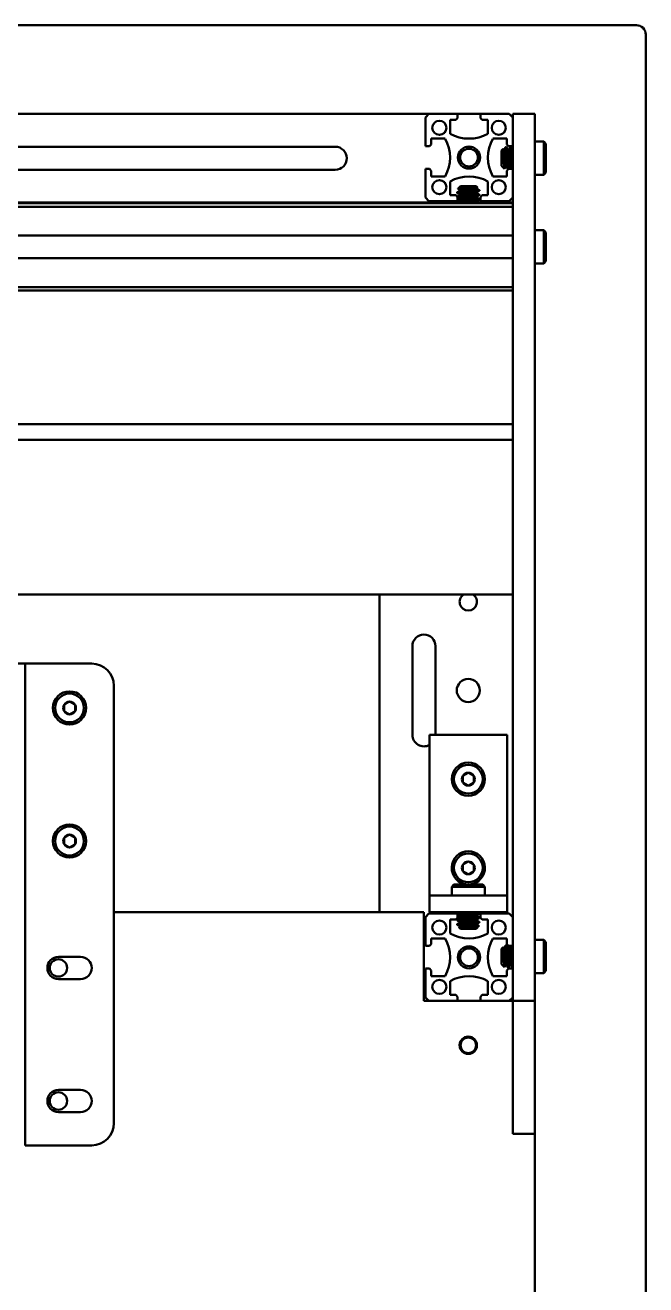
# Model space of a CAD drawing. Header units: inches. Extents: x 66 to 271, y 23 to 80.
# Drawn here: x 77.19 to 84.18, y 63.69 to 77.89 of the extents above; entities that cross this region are included whole.
import ezdxf

# ---------------------------------------------------------------- set-up
doc = ezdxf.new("R2010")
doc.units = ezdxf.units.IN
doc.header["$LTSCALE"] = 4
doc.header["$MEASUREMENT"] = 0
doc.layers.add('Visible (ANSI)', color=7, linetype='Continuous', lineweight=50)

msp = doc.modelspace()

# ---------------------------------------------------------------- linework, layer by layer
at = {"layer": 'Visible (ANSI)'}
for p, q in [((66.314, 77.891), (84.078, 77.891)), ((84.184, 77.785), (84.184, 48.021)), ((81.74, 76.891), (68.628, 76.891)), ((81.7, 76.851), (81.74, 76.891)), ((81.7, 76.527), (81.7, 76.851)), ((81.74, 76.891), (82.064, 76.891)), ((81.979, 76.824), (81.979, 76.668)), ((82.044, 76.824), (81.979, 76.824)), ((82.064, 76.844), (82.044, 76.824)), ((82.064, 76.891), (82.064, 76.844)), ((82.32, 76.891), (82.064, 76.891)), ((82.32, 76.891), (82.644, 76.891)), ((82.32, 76.844), (82.32, 76.891)), ((82.34, 76.824), (82.32, 76.844)), ((82.405, 76.824), (82.34, 76.824)), ((82.405, 76.668), (82.405, 76.824)), ((82.644, 76.891), (82.684, 76.851)), ((82.934, 76.891), (82.684, 76.891)), ((82.684, 66.891), (82.684, 76.891)), ((82.684, 76.851), (82.684, 76.527)), ((82.934, 76.891), (82.934, 66.891)), ((81.767, 76.547), (81.747, 76.527)), ((81.767, 76.612), (81.767, 76.547)), ((81.923, 76.612), (81.767, 76.612)), ((82.617, 76.612), (82.461, 76.612)), ((82.617, 76.547), (82.617, 76.612)), ((82.637, 76.527), (82.617, 76.547)), ((83.034, 76.579), (82.934, 76.579)), ((83.034, 76.579), (83.034, 76.204)), ((83.059, 76.554), (83.034, 76.579)), ((83.059, 76.554), (83.059, 76.229)), ((69.684, 76.521), (80.684, 76.521)), ((81.747, 76.527), (81.7, 76.527)), ((82.559, 76.479), (82.575, 76.494)), ((82.559, 76.479), (82.559, 76.304)), ((82.587, 76.484), (82.581, 76.484)), ((82.612, 76.516), (82.606, 76.516)), ((82.637, 76.484), (82.631, 76.484)), ((82.684, 76.527), (82.637, 76.527)), ((82.662, 76.516), (82.656, 76.516)), ((82.684, 76.484), (82.681, 76.484)), ((80.684, 76.261), (69.684, 76.261)), ((81.7, 76.271), (81.747, 76.271)), ((81.7, 75.947), (81.7, 76.271)), ((81.747, 76.271), (81.767, 76.251)), ((82.559, 76.304), (82.591, 76.272)), ((82.612, 76.298), (82.606, 76.298)), ((82.617, 76.251), (82.637, 76.271)), ((82.632, 76.266), (82.631, 76.266)), ((82.637, 76.271), (82.684, 76.271)), ((82.662, 76.298), (82.656, 76.298)), ((82.684, 76.271), (82.684, 75.947)), ((81.767, 76.251), (81.767, 76.187)), ((81.767, 76.187), (81.923, 76.187)), ((81.979, 76.13), (81.979, 75.974)), ((82.405, 75.974), (82.405, 76.13)), ((82.461, 76.187), (82.617, 76.187)), ((82.617, 76.187), (82.617, 76.251)), ((83.034, 76.204), (82.934, 76.204)), ((83.059, 76.229), (83.034, 76.204)), ((81.979, 75.974), (82.044, 75.974)), ((82.044, 75.974), (82.064, 75.954)), ((82.059, 76), (82.059, 76.006)), ((82.097, 76.078), (82.065, 76.046)), ((82.092, 76.025), (82.092, 76.031)), ((82.092, 75.975), (82.092, 75.981)), ((82.272, 76.078), (82.097, 76.078)), ((82.272, 76.078), (82.287, 76.062)), ((82.277, 76.05), (82.277, 76.056)), ((82.277, 76), (82.277, 76.006)), ((82.309, 76.025), (82.309, 76.031)), ((82.309, 75.975), (82.309, 75.981)), ((82.32, 75.954), (82.34, 75.974)), ((82.34, 75.974), (82.405, 75.974)), ((67.684, 75.892), (82.684, 75.892)), ((82.684, 75.883), (67.684, 75.883)), ((82.684, 75.843), (67.684, 75.843)), ((81.74, 75.907), (81.7, 75.947)), ((82.064, 75.907), (81.74, 75.907)), ((82.059, 75.9), (82.059, 75.906)), ((82.064, 75.954), (82.064, 75.907)), ((82.092, 75.925), (82.092, 75.931)), ((82.277, 75.95), (82.277, 75.956)), ((82.277, 75.9), (82.277, 75.906)), ((82.309, 75.925), (82.309, 75.931)), ((82.32, 75.907), (82.32, 75.954)), ((82.644, 75.907), (82.32, 75.907)), ((82.684, 75.947), (82.644, 75.907)), ((83.034, 75.579), (82.934, 75.579)), ((83.034, 75.579), (83.034, 75.204)), ((83.059, 75.554), (83.034, 75.579)), ((83.059, 75.554), (83.059, 75.229)), ((82.684, 75.519), (67.684, 75.519)), ((82.684, 75.263), (67.684, 75.263)), ((83.034, 75.204), (82.934, 75.204)), ((83.059, 75.229), (83.034, 75.204)), ((82.684, 74.939), (67.684, 74.939)), ((82.684, 74.899), (67.684, 74.899)), ((67.684, 73.393), (82.684, 73.393)), ((82.684, 73.217), (67.684, 73.217)), ((67.684, 71.473), (82.684, 71.473)), ((81.184, 71.473), (81.184, 67.891)), ((81.554, 69.891), (81.554, 70.891)), ((81.814, 70.891), (81.814, 69.891)), ((77.191, 70.694), (72.677, 70.694)), ((77.941, 70.694), (77.191, 70.694)), ((77.191, 70.694), (77.191, 65.263)), ((78.191, 65.513), (78.191, 70.444)), ((81.747, 69.891), (82.622, 69.891)), ((81.747, 69.891), (81.747, 69.703)), ((82.622, 69.891), (82.622, 69.703)), ((81.747, 68.204), (81.747, 69.703)), ((82.622, 68.204), (82.622, 69.703)), ((81.747, 68.079), (81.747, 68.204)), ((82.022, 68.204), (81.997, 68.179)), ((81.997, 68.179), (82.372, 68.179)), ((81.997, 68.179), (81.997, 68.079)), ((82.022, 68.204), (82.347, 68.204)), ((82.347, 68.204), (82.372, 68.179)), ((82.372, 68.179), (82.372, 68.079)), ((82.622, 68.079), (82.622, 68.204)), ((81.747, 68.079), (82.622, 68.079)), ((81.747, 68.079), (81.747, 67.891)), ((82.622, 68.079), (82.622, 67.891)), ((81.684, 67.891), (78.191, 67.891)), ((81.684, 66.891), (81.684, 67.891)), ((81.747, 67.891), (82.622, 67.891)), ((82.092, 67.882), (82.092, 67.876)), ((82.309, 67.882), (82.309, 67.876)), ((81.74, 67.875), (81.7, 67.835)), ((81.7, 67.835), (81.7, 67.511)), ((82.064, 67.875), (81.74, 67.875)), ((81.979, 67.652), (81.979, 67.808)), ((81.979, 67.808), (82.044, 67.808)), ((82.044, 67.808), (82.064, 67.828)), ((82.059, 67.807), (82.059, 67.801)), ((82.059, 67.757), (82.059, 67.751)), ((82.064, 67.828), (82.064, 67.875)), ((82.092, 67.832), (82.092, 67.826)), ((82.092, 67.782), (82.092, 67.776)), ((82.272, 67.704), (82.303, 67.736)), ((82.277, 67.857), (82.277, 67.851)), ((82.277, 67.807), (82.277, 67.801)), ((82.277, 67.757), (82.277, 67.751)), ((82.309, 67.832), (82.309, 67.826)), ((82.309, 67.782), (82.309, 67.776)), ((82.644, 67.875), (82.32, 67.875)), ((82.32, 67.875), (82.32, 67.828)), ((82.32, 67.828), (82.34, 67.808)), ((82.34, 67.808), (82.405, 67.808)), ((82.405, 67.808), (82.405, 67.652)), ((82.684, 67.835), (82.644, 67.875)), ((82.684, 67.511), (82.684, 67.835)), ((81.767, 67.531), (81.767, 67.596)), ((81.767, 67.596), (81.923, 67.596)), ((82.097, 67.704), (82.081, 67.72)), ((82.092, 67.732), (82.092, 67.726)), ((82.097, 67.704), (82.272, 67.704)), ((82.461, 67.596), (82.617, 67.596)), ((82.617, 67.596), (82.617, 67.531)), ((81.7, 67.511), (81.747, 67.511)), ((81.747, 67.511), (81.767, 67.531)), ((82.559, 67.479), (82.575, 67.494)), ((82.559, 67.479), (82.559, 67.304)), ((82.587, 67.484), (82.581, 67.484)), ((82.612, 67.516), (82.606, 67.516)), ((82.617, 67.531), (82.637, 67.511)), ((82.637, 67.484), (82.631, 67.484)), ((82.637, 67.511), (82.684, 67.511)), ((82.684, 67.484), (82.681, 67.484)), ((83.034, 67.579), (82.934, 67.579)), ((83.034, 67.579), (83.034, 67.204)), ((83.059, 67.554), (83.034, 67.579)), ((83.059, 67.554), (83.059, 67.229)), ((77.566, 67.388), (77.816, 67.388)), ((81.747, 67.255), (81.7, 67.255)), ((81.7, 67.255), (81.7, 66.931)), ((81.767, 67.235), (81.747, 67.255)), ((81.767, 67.171), (81.767, 67.235)), ((81.923, 67.171), (81.767, 67.171)), ((82.617, 67.171), (82.461, 67.171)), ((82.559, 67.304), (82.591, 67.272)), ((82.612, 67.298), (82.606, 67.298)), ((82.637, 67.255), (82.617, 67.235)), ((82.617, 67.235), (82.617, 67.171)), ((82.637, 67.266), (82.631, 67.266)), ((82.684, 67.255), (82.637, 67.255)), ((82.662, 67.298), (82.656, 67.298)), ((82.684, 67.266), (82.681, 67.266)), ((82.684, 66.931), (82.684, 67.255)), ((83.034, 67.204), (82.934, 67.204)), ((83.059, 67.229), (83.034, 67.204)), ((77.816, 67.138), (77.566, 67.138)), ((81.979, 66.958), (81.979, 67.114)), ((82.405, 67.114), (82.405, 66.958)), ((81.74, 66.891), (81.684, 66.891)), ((81.7, 66.931), (81.74, 66.891)), ((81.74, 66.891), (82.064, 66.891)), ((82.044, 66.958), (81.979, 66.958)), ((82.064, 66.938), (82.044, 66.958)), ((82.064, 66.891), (82.064, 66.938)), ((82.32, 66.891), (82.064, 66.891)), ((82.34, 66.958), (82.32, 66.938)), ((82.32, 66.938), (82.32, 66.891)), ((82.32, 66.891), (82.644, 66.891)), ((82.405, 66.958), (82.34, 66.958)), ((82.644, 66.891), (82.684, 66.931)), ((82.684, 66.891), (82.644, 66.891)), ((82.934, 66.891), (82.684, 66.891)), ((82.684, 65.391), (82.684, 66.891)), ((82.684, 65.391), (82.684, 66.891)), ((82.934, 66.891), (82.934, 65.391)), ((77.566, 65.888), (77.816, 65.888)), ((77.816, 65.638), (77.566, 65.638)), ((82.934, 65.391), (82.684, 65.391)), ((82.934, 65.391), (82.684, 65.391)), ((82.934, 65.391), (82.934, 62.391)), ((82.934, 62.391), (82.934, 65.391)), ((77.191, 65.263), (77.941, 65.263))]:
    msp.add_line(p, q, dxfattribs=at)
for centre, radius in [((81.858, 76.734), 0.0795), ((82.527, 76.734), 0.0795), ((82.192, 76.399), 0.125), ((82.192, 76.399), 0.1), ((81.858, 76.065), 0.0795), ((82.527, 76.065), 0.0795), ((82.184, 70.391), 0.13), ((77.691, 70.194), 0.187), ((77.691, 70.194), 0.162), ((82.184, 69.391), 0.187), ((82.184, 69.391), 0.162), ((77.691, 68.694), 0.187), ((77.691, 68.694), 0.162), ((82.184, 68.391), 0.162), ((81.858, 67.718), 0.0795), ((82.527, 67.718), 0.0795), ((82.192, 67.383), 0.125), ((82.192, 67.383), 0.1), ((77.566, 67.263), 0.098), ((81.858, 67.049), 0.0795), ((82.527, 67.049), 0.0795), ((82.184, 66.391), 0.098), ((82.184, 66.391), 0.0875), ((77.566, 65.763), 0.098)]:
    msp.add_circle(centre, radius, dxfattribs=at)
for centre, radius, start, end in [((84.078, 77.785), 0.106, 0, 90), ((81.546, 76.399), 0.433, 330.6093, 29.3907), ((82.192, 77.045), 0.433, 240.5334, 299.4666), ((82.838, 76.399), 0.433, 150.6093, 209.3907), ((80.684, 76.391), 0.13, 270, 90), ((82.192, 75.753), 0.433, 60.5334, 119.4666), ((82.184, 71.391), 0.098, 123.6618, 56.3382), ((81.684, 70.891), 0.13, 0, 180), ((77.941, 70.444), 0.25, 0, 90), ((77.691, 70.194), 0.0722, 150, 210), ((77.691, 70.194), 0.0722, 90, 150), ((77.691, 70.194), 0.0722, 210, 270), ((77.691, 70.194), 0.0722, 30, 90), ((77.691, 70.194), 0.0722, 270, 330), ((77.691, 70.194), 0.0722, 330, 30), ((81.684, 69.891), 0.13, 180, 298.7357), ((82.184, 69.391), 0.0722, 90, 150), ((82.184, 69.391), 0.0722, 30, 90), ((82.184, 69.391), 0.0722, 150, 210), ((82.184, 69.391), 0.0722, 210, 270), ((82.184, 69.391), 0.0722, 270, 330), ((82.184, 69.391), 0.0722, 330, 30), ((77.691, 68.694), 0.0722, 150, 210), ((77.691, 68.694), 0.0722, 90, 150), ((77.691, 68.694), 0.0722, 30, 90), ((77.691, 68.694), 0.0722, 330, 30), ((77.691, 68.694), 0.0722, 210, 270), ((77.691, 68.694), 0.0722, 270, 330), ((82.184, 68.391), 0.187, 274.1852, 265.8148), ((82.184, 68.391), 0.0722, 90, 150), ((82.184, 68.391), 0.0722, 30, 90), ((82.184, 68.391), 0.0722, 150, 210), ((82.184, 68.391), 0.0722, 210, 270), ((82.184, 68.391), 0.0722, 270, 330), ((82.184, 68.391), 0.0722, 330, 30), ((81.546, 67.383), 0.433, 330.6093, 29.3907), ((82.192, 68.029), 0.433, 240.5334, 299.4666), ((82.838, 67.383), 0.433, 150.6093, 209.3907), ((77.566, 67.263), 0.125, 90, 270), ((77.816, 67.263), 0.125, 270, 90), ((82.192, 66.737), 0.433, 60.5334, 119.4666), ((82.184, 66.391), 0.0925, 211.1344, 256.1344), ((77.566, 65.763), 0.125, 90, 270), ((77.816, 65.763), 0.125, 270, 90), ((77.941, 65.513), 0.25, 270, 0)]:
    msp.add_arc(centre, radius, start, end, dxfattribs=at)
for points, knots in [([(82.591, 76.272), (82.591, 76.271), (82.59, 76.272), (82.589, 76.28), (82.588, 76.287), (82.587, 76.304), (82.586, 76.315), (82.585, 76.344), (82.584, 76.358), (82.583, 76.384), (82.582, 76.399), (82.581, 76.429), (82.58, 76.442), (82.579, 76.461), (82.578, 76.472), (82.577, 76.487), (82.576, 76.492), (82.575, 76.494), (82.575, 76.495), (82.575, 76.494)], [-14.23716, -14.23716, -14.23716, -14.23716, -11.762383, -11.762383, -9.315603, -9.315603, -7.239504, -7.239504, -5.522227, -5.522227, -4.103103, -4.103103, -2.954378, -2.954378, -2.107248, -2.107248, -1.458325, -1.458325, -1.211115, -1.211115, -1.211115, -1.211115]), ([(82.065, 76.046), (82.064, 76.046), (82.065, 76.047), (82.073, 76.048), (82.08, 76.049), (82.097, 76.05), (82.108, 76.051), (82.137, 76.052), (82.151, 76.053), (82.177, 76.054), (82.192, 76.055), (82.222, 76.056), (82.235, 76.057), (82.254, 76.058), (82.265, 76.059), (82.28, 76.06), (82.285, 76.061), (82.287, 76.062), (82.288, 76.062), (82.287, 76.062)], [-14.23716, -14.23716, -14.23716, -14.23716, -11.762383, -11.762383, -9.315603, -9.315603, -7.239504, -7.239504, -5.522227, -5.522227, -4.103103, -4.103103, -2.954378, -2.954378, -2.107248, -2.107248, -1.458325, -1.458325, -1.211115, -1.211115, -1.211115, -1.211115]), ([(82.303, 67.736), (82.304, 67.736), (82.303, 67.735), (82.295, 67.734), (82.288, 67.733), (82.271, 67.732), (82.26, 67.731), (82.231, 67.73), (82.218, 67.729), (82.191, 67.728), (82.176, 67.727), (82.146, 67.726), (82.133, 67.725), (82.114, 67.724), (82.103, 67.723), (82.088, 67.722), (82.083, 67.721), (82.081, 67.72), (82.08, 67.72), (82.081, 67.72)], [-14.23716, -14.23716, -14.23716, -14.23716, -11.762383, -11.762383, -9.315603, -9.315603, -7.239504, -7.239504, -5.522227, -5.522227, -4.103103, -4.103103, -2.954378, -2.954378, -2.107248, -2.107248, -1.458325, -1.458325, -1.211115, -1.211115, -1.211115, -1.211115]), ([(82.591, 67.272), (82.591, 67.271), (82.59, 67.272), (82.589, 67.28), (82.588, 67.287), (82.587, 67.304), (82.586, 67.315), (82.585, 67.344), (82.584, 67.358), (82.583, 67.384), (82.582, 67.399), (82.581, 67.429), (82.58, 67.442), (82.579, 67.461), (82.578, 67.472), (82.577, 67.487), (82.576, 67.492), (82.575, 67.494), (82.575, 67.495), (82.575, 67.494)], [-14.23716, -14.23716, -14.23716, -14.23716, -11.762383, -11.762383, -9.315603, -9.315603, -7.239504, -7.239504, -5.522227, -5.522227, -4.103103, -4.103103, -2.954378, -2.954378, -2.107248, -2.107248, -1.458325, -1.458325, -1.211115, -1.211115, -1.211115, -1.211115]), ([(82.1, 66.441), (82.095, 66.431), (82.091, 66.421), (82.089, 66.402), (82.088, 66.389), (82.094, 66.363), (82.098, 66.353), (82.105, 66.343)], [-0.3691757, -0.3691757, -0.3691757, -0.3691757, -0.2063398, -0.2063398, -0.0869511, -0.0869511, 0, 0, 0, 0]), ([(82.162, 66.301), (82.154, 66.302), (82.145, 66.303), (82.136, 66.306), (82.136, 66.306), (82.135, 66.306)], [-1.4369488, -1.4369488, -1.4369488, -1.4369488, -1.1140153, -1.1140153, -1.0809047, -1.0809047, -1.0809047, -1.0809047])]:
    msp.add_open_spline(points, degree=3, knots=knots, dxfattribs=at)
for points in [[(82.575, 76.494), (82.578, 76.49), (82.58, 76.486), (82.582, 76.483)], [(82.587, 76.484), (82.593, 76.494), (82.599, 76.505), (82.605, 76.515)], [(82.613, 76.515), (82.619, 76.504), (82.626, 76.493), (82.632, 76.483)], [(82.637, 76.484), (82.643, 76.494), (82.649, 76.505), (82.655, 76.515)], [(82.663, 76.515), (82.669, 76.504), (82.676, 76.493), (82.682, 76.483)], [(82.606, 76.298), (82.601, 76.29), (82.596, 76.281), (82.591, 76.272)], [(82.63, 76.267), (82.624, 76.278), (82.617, 76.289), (82.611, 76.299)], [(82.656, 76.298), (82.651, 76.289), (82.646, 76.28), (82.64, 76.271)], [(82.678, 76.271), (82.672, 76.281), (82.667, 76.29), (82.661, 76.299)], [(82.06, 76.007), (82.071, 76.013), (82.082, 76.02), (82.093, 76.026)], [(82.092, 75.981), (82.081, 75.987), (82.07, 75.993), (82.06, 75.999)], [(82.061, 75.957), (82.071, 75.964), (82.082, 75.97), (82.093, 75.976)], [(82.092, 76.031), (82.083, 76.036), (82.074, 76.041), (82.065, 76.046)], [(82.287, 76.062), (82.283, 76.059), (82.279, 76.057), (82.276, 76.055)], [(82.308, 76.024), (82.297, 76.018), (82.286, 76.011), (82.276, 76.005)], [(82.308, 75.974), (82.297, 75.968), (82.286, 75.961), (82.276, 75.955)], [(82.277, 76.05), (82.287, 76.044), (82.298, 76.038), (82.308, 76.032)], [(82.277, 76), (82.287, 75.994), (82.298, 75.988), (82.308, 75.982)], [(82.06, 75.907), (82.06, 75.907), (82.06, 75.907), (82.06, 75.907)], [(82.072, 75.892), (82.068, 75.894), (82.064, 75.897), (82.06, 75.899)], [(82.092, 75.931), (82.082, 75.936), (82.073, 75.941), (82.064, 75.947)], [(82.064, 75.909), (82.074, 75.915), (82.083, 75.92), (82.093, 75.926)], [(82.308, 75.924), (82.297, 75.918), (82.286, 75.911), (82.276, 75.905)], [(82.277, 75.95), (82.287, 75.944), (82.298, 75.938), (82.308, 75.932)], [(82.277, 75.9), (82.281, 75.898), (82.286, 75.895), (82.291, 75.892)], [(82.092, 67.882), (82.086, 67.885), (82.081, 67.888), (82.075, 67.891)], [(82.294, 67.891), (82.299, 67.888), (82.304, 67.886), (82.308, 67.883)], [(82.06, 67.808), (82.071, 67.814), (82.082, 67.821), (82.093, 67.827)], [(82.092, 67.782), (82.081, 67.788), (82.07, 67.794), (82.06, 67.8)], [(82.06, 67.758), (82.071, 67.764), (82.082, 67.771), (82.093, 67.777)], [(82.092, 67.732), (82.081, 67.738), (82.07, 67.744), (82.06, 67.75)], [(82.064, 67.86), (82.074, 67.866), (82.083, 67.871), (82.093, 67.877)], [(82.092, 67.832), (82.082, 67.837), (82.073, 67.842), (82.064, 67.848)], [(82.308, 67.875), (82.297, 67.869), (82.286, 67.862), (82.276, 67.856)], [(82.308, 67.825), (82.297, 67.819), (82.286, 67.812), (82.276, 67.806)], [(82.308, 67.775), (82.297, 67.769), (82.286, 67.762), (82.276, 67.756)], [(82.277, 67.851), (82.287, 67.845), (82.298, 67.839), (82.308, 67.833)], [(82.277, 67.801), (82.287, 67.795), (82.298, 67.789), (82.308, 67.783)], [(82.277, 67.751), (82.285, 67.746), (82.294, 67.741), (82.303, 67.736)], [(82.081, 67.72), (82.085, 67.723), (82.089, 67.725), (82.093, 67.727)], [(82.575, 67.494), (82.578, 67.49), (82.58, 67.486), (82.582, 67.483)], [(82.587, 67.484), (82.593, 67.494), (82.599, 67.505), (82.605, 67.515)], [(82.613, 67.515), (82.619, 67.504), (82.626, 67.493), (82.632, 67.483)], [(82.637, 67.484), (82.642, 67.493), (82.647, 67.502), (82.653, 67.511)], [(82.665, 67.511), (82.671, 67.502), (82.677, 67.492), (82.682, 67.483)], [(82.606, 67.298), (82.601, 67.29), (82.596, 67.281), (82.591, 67.272)], [(82.63, 67.267), (82.624, 67.278), (82.617, 67.289), (82.611, 67.299)], [(82.656, 67.298), (82.65, 67.288), (82.644, 67.277), (82.638, 67.267)], [(82.68, 67.267), (82.674, 67.278), (82.667, 67.289), (82.661, 67.299)], [(82.684, 56.36), (77.684, 65.735), (72.684, 65.735), (67.684, 56.36)]]:
    msp.add_open_spline(points, degree=3, dxfattribs=at)
for points, weights, knots in [([(82.582, 76.483), (82.585, 76.478), (82.587, 76.456), (82.59, 76.429), (82.593, 76.391), (82.597, 76.353), (82.6, 76.326), (82.603, 76.298), (82.606, 76.298)], [0.976579135353, 0.938335152094, 1, 0.923879532511, 1, 0.923879532511, 1, 0.923879532511, 1], [0.05819312, 0.05819312, 0.05819312, 0.06944444, 0.06944444, 0.08333333, 0.08333333, 0.09722222, 0.09722222, 0.11111111, 0.11111111, 0.11111111]), ([(82.587, 76.484), (82.59, 76.484), (82.593, 76.456), (82.597, 76.429), (82.6, 76.391), (82.603, 76.353), (82.606, 76.326), (82.608, 76.304), (82.611, 76.299)], [1, 0.923879532511, 1, 0.923879532511, 1, 0.923879532511, 1, 0.938335152094, 0.976579135353], [0.05555556, 0.05555556, 0.05555556, 0.06944444, 0.06944444, 0.08333333, 0.08333333, 0.09722222, 0.09722222, 0.10847355, 0.10847355, 0.10847355]), ([(82.605, 76.515), (82.606, 76.516), (82.606, 76.516), (82.609, 76.516), (82.612, 76.479), (82.615, 76.443), (82.618, 76.391), (82.622, 76.339), (82.625, 76.303), (82.628, 76.266), (82.631, 76.266)], [0.981673184424, 0.989345212942, 1, 0.923879532511, 1, 0.923879532511, 1, 0.923879532511, 1, 0.923879532511, 1], [0.05361149, 0.05361149, 0.05361149, 0.05555556, 0.05555556, 0.06944444, 0.06944444, 0.08333333, 0.08333333, 0.09722222, 0.09722222, 0.11111111, 0.11111111, 0.11111111]), ([(82.612, 76.516), (82.615, 76.516), (82.618, 76.479), (82.622, 76.443), (82.625, 76.391), (82.628, 76.339), (82.631, 76.303), (82.633, 76.277), (82.635, 76.269)], [1, 0.923879532511, 1, 0.923879532511, 1, 0.923879532511, 1, 0.94642145937, 0.968267048695], [0.16666667, 0.16666667, 0.16666667, 0.18055556, 0.18055556, 0.19444444, 0.19444444, 0.20833333, 0.20833333, 0.21810924, 0.21810924, 0.21810924]), ([(82.632, 76.483), (82.635, 76.478), (82.637, 76.456), (82.64, 76.429), (82.643, 76.391), (82.647, 76.353), (82.65, 76.326), (82.653, 76.298), (82.656, 76.298)], [0.976579135353, 0.938335152094, 1, 0.923879532511, 1, 0.923879532511, 1, 0.923879532511, 1], [0.16930423, 0.16930423, 0.16930423, 0.18055556, 0.18055556, 0.19444444, 0.19444444, 0.20833333, 0.20833333, 0.22222222, 0.22222222, 0.22222222]), ([(82.637, 76.484), (82.64, 76.484), (82.643, 76.456), (82.647, 76.429), (82.65, 76.391), (82.653, 76.353), (82.656, 76.326), (82.658, 76.304), (82.661, 76.299)], [1, 0.923879532511, 1, 0.923879532511, 1, 0.923879532511, 1, 0.938335152094, 0.976579135353], [0.16666667, 0.16666667, 0.16666667, 0.18055556, 0.18055556, 0.19444444, 0.19444444, 0.20833333, 0.20833333, 0.21958466, 0.21958466, 0.21958466]), ([(82.655, 76.515), (82.656, 76.516), (82.656, 76.516), (82.659, 76.516), (82.662, 76.479), (82.665, 76.443), (82.668, 76.391), (82.672, 76.339), (82.675, 76.303), (82.677, 76.28), (82.679, 76.271)], [0.981673184424, 0.989345212942, 1, 0.923879532511, 1, 0.923879532511, 1, 0.923879532511, 1, 0.951510424128, 0.964797635652], [0.1647226, 0.1647226, 0.1647226, 0.16666667, 0.16666667, 0.18055556, 0.18055556, 0.19444444, 0.19444444, 0.20833333, 0.20833333, 0.21718071, 0.21718071, 0.21718071]), ([(82.662, 76.516), (82.665, 76.516), (82.668, 76.479), (82.672, 76.443), (82.675, 76.391), (82.678, 76.339), (82.681, 76.303), (82.682, 76.285), (82.684, 76.276)], [1, 0.923879532511, 1, 0.923879532511, 1, 0.923879532511, 1, 0.961939766255, 0.961939766256], [0.27777778, 0.27777778, 0.27777778, 0.29166667, 0.29166667, 0.30555556, 0.30555556, 0.31944444, 0.31944444, 0.32638889, 0.32638889, 0.32638889]), ([(82.308, 76.032), (82.309, 76.032), (82.309, 76.031), (82.309, 76.028), (82.272, 76.025), (82.236, 76.022), (82.184, 76.019), (82.132, 76.016), (82.096, 76.012), (82.059, 76.009), (82.059, 76.006)], [0.981673184424, 0.989345212942, 1, 0.923879532511, 1, 0.923879532511, 1, 0.923879532511, 1, 0.923879532511, 1], [0.05361149, 0.05361149, 0.05361149, 0.05555556, 0.05555556, 0.06944444, 0.06944444, 0.08333333, 0.08333333, 0.09722222, 0.09722222, 0.11111111, 0.11111111, 0.11111111]), ([(82.309, 76.025), (82.309, 76.022), (82.272, 76.019), (82.236, 76.016), (82.184, 76.012), (82.132, 76.009), (82.096, 76.006), (82.059, 76.003), (82.059, 76), (82.059, 75.999), (82.06, 75.999)], [1, 0.923879532511, 1, 0.923879532511, 1, 0.923879532511, 1, 0.923879532511, 1, 0.989345212942, 0.981673184424], [0.16666667, 0.16666667, 0.16666667, 0.18055556, 0.18055556, 0.19444444, 0.19444444, 0.20833333, 0.20833333, 0.22222222, 0.22222222, 0.22416629, 0.22416629, 0.22416629]), ([(82.308, 75.982), (82.309, 75.982), (82.309, 75.981), (82.309, 75.978), (82.272, 75.975), (82.236, 75.972), (82.184, 75.969), (82.132, 75.966), (82.096, 75.962), (82.067, 75.96), (82.061, 75.957)], [0.981673184424, 0.989345212942, 1, 0.923879532511, 1, 0.923879532511, 1, 0.923879532511, 1, 0.939703021697, 0.974931615225], [0.1647226, 0.1647226, 0.1647226, 0.16666667, 0.16666667, 0.18055556, 0.18055556, 0.19444444, 0.19444444, 0.20833333, 0.20833333, 0.21933508, 0.21933508, 0.21933508]), ([(82.309, 75.975), (82.309, 75.972), (82.272, 75.969), (82.236, 75.966), (82.184, 75.962), (82.132, 75.959), (82.096, 75.956), (82.073, 75.954), (82.064, 75.952)], [1, 0.923879532511, 1, 0.923879532511, 1, 0.923879532511, 1, 0.951510424127, 0.964797635652], [0.27777778, 0.27777778, 0.27777778, 0.29166667, 0.29166667, 0.30555556, 0.30555556, 0.31944444, 0.31944444, 0.32829182, 0.32829182, 0.32829182]), ([(82.276, 76.055), (82.271, 76.052), (82.249, 76.05), (82.222, 76.047), (82.184, 76.044), (82.146, 76.041), (82.119, 76.037), (82.092, 76.034), (82.092, 76.031)], [0.976579135353, 0.938335152094, 1, 0.923879532511, 1, 0.923879532511, 1, 0.923879532511, 1], [0.05819312, 0.05819312, 0.05819312, 0.06944444, 0.06944444, 0.08333333, 0.08333333, 0.09722222, 0.09722222, 0.11111111, 0.11111111, 0.11111111]), ([(82.276, 76.005), (82.271, 76.002), (82.249, 76), (82.222, 75.997), (82.184, 75.994), (82.146, 75.991), (82.119, 75.987), (82.092, 75.984), (82.092, 75.981)], [0.976579135353, 0.938335152094, 1, 0.923879532511, 1, 0.923879532511, 1, 0.923879532511, 1], [0.16930423, 0.16930423, 0.16930423, 0.18055556, 0.18055556, 0.19444444, 0.19444444, 0.20833333, 0.20833333, 0.22222222, 0.22222222, 0.22222222]), ([(82.277, 76.05), (82.277, 76.047), (82.249, 76.044), (82.222, 76.041), (82.184, 76.037), (82.146, 76.034), (82.119, 76.031), (82.097, 76.029), (82.093, 76.026)], [1, 0.923879532511, 1, 0.923879532511, 1, 0.923879532511, 1, 0.938335152094, 0.976579135353], [0.05555556, 0.05555556, 0.05555556, 0.06944444, 0.06944444, 0.08333333, 0.08333333, 0.09722222, 0.09722222, 0.10847355, 0.10847355, 0.10847355]), ([(82.277, 76), (82.277, 75.997), (82.249, 75.994), (82.222, 75.991), (82.184, 75.987), (82.146, 75.984), (82.119, 75.981), (82.097, 75.979), (82.093, 75.976)], [1, 0.923879532511, 1, 0.923879532511, 1, 0.923879532511, 1, 0.938335152094, 0.976579135353], [0.16666667, 0.16666667, 0.16666667, 0.18055556, 0.18055556, 0.19444444, 0.19444444, 0.20833333, 0.20833333, 0.21958466, 0.21958466, 0.21958466]), ([(82.309, 75.925), (82.309, 75.922), (82.272, 75.919), (82.236, 75.916), (82.184, 75.912), (82.132, 75.909), (82.096, 75.906), (82.059, 75.903), (82.059, 75.9), (82.059, 75.899), (82.06, 75.899)], [1, 0.923879532511, 1, 0.923879532511, 1, 0.923879532511, 1, 0.923879532511, 1, 0.989345212942, 0.981673184424], [0.38888889, 0.38888889, 0.38888889, 0.40277778, 0.40277778, 0.41666667, 0.41666667, 0.43055556, 0.43055556, 0.44444444, 0.44444444, 0.44638851, 0.44638851, 0.44638851]), ([(82.308, 75.932), (82.309, 75.932), (82.309, 75.931), (82.309, 75.928), (82.272, 75.925), (82.236, 75.922), (82.184, 75.919), (82.132, 75.916), (82.096, 75.912), (82.073, 75.91), (82.064, 75.908)], [0.981673184424, 0.989345212942, 1, 0.923879532511, 1, 0.923879532511, 1, 0.923879532511, 1, 0.951510424127, 0.964797635652], [0.27583371, 0.27583371, 0.27583371, 0.27777778, 0.27777778, 0.29166667, 0.29166667, 0.30555556, 0.30555556, 0.31944444, 0.31944444, 0.32829182, 0.32829182, 0.32829182]), ([(82.276, 75.955), (82.271, 75.952), (82.249, 75.95), (82.222, 75.947), (82.184, 75.944), (82.146, 75.941), (82.119, 75.937), (82.092, 75.934), (82.092, 75.931)], [0.976579135353, 0.938335152094, 1, 0.923879532511, 1, 0.923879532511, 1, 0.923879532511, 1], [0.28041534, 0.28041534, 0.28041534, 0.29166667, 0.29166667, 0.30555556, 0.30555556, 0.31944444, 0.31944444, 0.33333333, 0.33333333, 0.33333333]), ([(82.277, 75.95), (82.277, 75.947), (82.249, 75.944), (82.222, 75.941), (82.184, 75.937), (82.146, 75.934), (82.119, 75.931), (82.097, 75.929), (82.093, 75.926)], [1, 0.923879532511, 1, 0.923879532511, 1, 0.923879532511, 1, 0.938335152094, 0.976579135353], [0.27777778, 0.27777778, 0.27777778, 0.29166667, 0.29166667, 0.30555556, 0.30555556, 0.31944444, 0.31944444, 0.33069577, 0.33069577, 0.33069577]), ([(82.276, 75.905), (82.271, 75.902), (82.249, 75.9), (82.222, 75.897), (82.184, 75.894), (82.174, 75.893), (82.165, 75.892)], [0.976579135353, 0.938335152094, 1, 0.923879532511, 1, 0.979484884971, 0.970027766786], [0.39152645, 0.39152645, 0.39152645, 0.40277778, 0.40277778, 0.41666667, 0.41666667, 0.42040984, 0.42040984, 0.42040984]), ([(82.277, 75.9), (82.277, 75.897), (82.249, 75.894), (82.243, 75.893), (82.234, 75.892)], [1, 0.923879532511, 1, 0.979484884971, 0.970027766786], [0.38888889, 0.38888889, 0.38888889, 0.40277778, 0.40277778, 0.40652095, 0.40652095, 0.40652095]), ([(82.064, 67.859), (82.073, 67.861), (82.096, 67.863), (82.132, 67.867), (82.184, 67.87), (82.236, 67.873), (82.272, 67.876), (82.309, 67.879), (82.309, 67.882), (82.309, 67.883), (82.308, 67.883)], [0.964797635652, 0.951510424127, 1, 0.923879532511, 1, 0.923879532511, 1, 0.923879532511, 1, 0.989345212942, 0.981673184424], [0.3939304, 0.3939304, 0.3939304, 0.40277778, 0.40277778, 0.41666667, 0.41666667, 0.43055556, 0.43055556, 0.44444444, 0.44444444, 0.44638851, 0.44638851, 0.44638851]), ([(82.092, 67.882), (82.092, 67.885), (82.119, 67.888), (82.13, 67.89), (82.143, 67.891)], [1, 0.923879532511, 1, 0.96780313128, 0.962843046294], [0.38888889, 0.38888889, 0.38888889, 0.40277778, 0.40277778, 0.4086524, 0.4086524, 0.4086524]), ([(82.093, 67.877), (82.097, 67.88), (82.119, 67.882), (82.146, 67.885), (82.184, 67.888), (82.2, 67.89), (82.214, 67.891)], [0.976579135353, 0.938335152094, 1, 0.923879532511, 1, 0.96780313128, 0.962843046294], [0.39152645, 0.39152645, 0.39152645, 0.40277778, 0.40277778, 0.41666667, 0.41666667, 0.42254129, 0.42254129, 0.42254129]), ([(82.059, 67.807), (82.059, 67.81), (82.096, 67.813), (82.132, 67.817), (82.184, 67.82), (82.236, 67.823), (82.272, 67.826), (82.309, 67.829), (82.309, 67.832), (82.309, 67.833), (82.308, 67.833)], [1, 0.923879532511, 1, 0.923879532511, 1, 0.923879532511, 1, 0.923879532511, 1, 0.989345212942, 0.981673184424], [0.27777778, 0.27777778, 0.27777778, 0.29166667, 0.29166667, 0.30555556, 0.30555556, 0.31944444, 0.31944444, 0.33333333, 0.33333333, 0.3352774, 0.3352774, 0.3352774]), ([(82.06, 67.8), (82.059, 67.8), (82.059, 67.801), (82.059, 67.804), (82.096, 67.807), (82.132, 67.81), (82.184, 67.813), (82.236, 67.817), (82.272, 67.82), (82.309, 67.823), (82.309, 67.826)], [0.981673184424, 0.989345212942, 1, 0.923879532511, 1, 0.923879532511, 1, 0.923879532511, 1, 0.923879532511, 1], [0.1647226, 0.1647226, 0.1647226, 0.16666667, 0.16666667, 0.18055556, 0.18055556, 0.19444444, 0.19444444, 0.20833333, 0.20833333, 0.22222222, 0.22222222, 0.22222222]), ([(82.059, 67.757), (82.059, 67.76), (82.096, 67.763), (82.132, 67.767), (82.184, 67.77), (82.236, 67.773), (82.272, 67.776), (82.309, 67.779), (82.309, 67.782), (82.309, 67.783), (82.308, 67.783)], [1, 0.923879532511, 1, 0.923879532511, 1, 0.923879532511, 1, 0.923879532511, 1, 0.989345212942, 0.981673184424], [0.16666667, 0.16666667, 0.16666667, 0.18055556, 0.18055556, 0.19444444, 0.19444444, 0.20833333, 0.20833333, 0.22222222, 0.22222222, 0.22416629, 0.22416629, 0.22416629]), ([(82.06, 67.75), (82.059, 67.75), (82.059, 67.751), (82.059, 67.754), (82.096, 67.757), (82.132, 67.76), (82.184, 67.763), (82.236, 67.767), (82.272, 67.77), (82.309, 67.773), (82.309, 67.776)], [0.981673184424, 0.989345212942, 1, 0.923879532511, 1, 0.923879532511, 1, 0.923879532511, 1, 0.923879532511, 1], [0.05361149, 0.05361149, 0.05361149, 0.05555556, 0.05555556, 0.06944444, 0.06944444, 0.08333333, 0.08333333, 0.09722222, 0.09722222, 0.11111111, 0.11111111, 0.11111111]), ([(82.064, 67.853), (82.073, 67.855), (82.096, 67.857), (82.132, 67.86), (82.184, 67.863), (82.236, 67.867), (82.272, 67.87), (82.309, 67.873), (82.309, 67.876)], [0.964797635652, 0.951510424127, 1, 0.923879532511, 1, 0.923879532511, 1, 0.923879532511, 1], [0.28281929, 0.28281929, 0.28281929, 0.29166667, 0.29166667, 0.30555556, 0.30555556, 0.31944444, 0.31944444, 0.33333333, 0.33333333, 0.33333333]), ([(82.092, 67.832), (82.092, 67.835), (82.119, 67.838), (82.146, 67.842), (82.184, 67.845), (82.222, 67.848), (82.249, 67.851), (82.271, 67.853), (82.276, 67.856)], [1, 0.923879532511, 1, 0.923879532511, 1, 0.923879532511, 1, 0.938335152094, 0.976579135353], [0.27777778, 0.27777778, 0.27777778, 0.29166667, 0.29166667, 0.30555556, 0.30555556, 0.31944444, 0.31944444, 0.33069577, 0.33069577, 0.33069577]), ([(82.092, 67.782), (82.092, 67.785), (82.119, 67.788), (82.146, 67.792), (82.184, 67.795), (82.222, 67.798), (82.249, 67.801), (82.271, 67.803), (82.276, 67.806)], [1, 0.923879532511, 1, 0.923879532511, 1, 0.923879532511, 1, 0.938335152094, 0.976579135353], [0.16666667, 0.16666667, 0.16666667, 0.18055556, 0.18055556, 0.19444444, 0.19444444, 0.20833333, 0.20833333, 0.21958466, 0.21958466, 0.21958466]), ([(82.092, 67.732), (82.092, 67.735), (82.119, 67.738), (82.146, 67.742), (82.184, 67.745), (82.222, 67.748), (82.249, 67.751), (82.271, 67.753), (82.276, 67.756)], [1, 0.923879532511, 1, 0.923879532511, 1, 0.923879532511, 1, 0.938335152094, 0.976579135353], [0.05555556, 0.05555556, 0.05555556, 0.06944444, 0.06944444, 0.08333333, 0.08333333, 0.09722222, 0.09722222, 0.10847355, 0.10847355, 0.10847355]), ([(82.093, 67.827), (82.097, 67.83), (82.119, 67.832), (82.146, 67.835), (82.184, 67.838), (82.222, 67.842), (82.249, 67.845), (82.277, 67.848), (82.277, 67.851)], [0.976579135353, 0.938335152094, 1, 0.923879532511, 1, 0.923879532511, 1, 0.923879532511, 1], [0.28041534, 0.28041534, 0.28041534, 0.29166667, 0.29166667, 0.30555556, 0.30555556, 0.31944444, 0.31944444, 0.33333333, 0.33333333, 0.33333333]), ([(82.093, 67.777), (82.097, 67.78), (82.119, 67.782), (82.146, 67.785), (82.184, 67.788), (82.222, 67.792), (82.249, 67.795), (82.277, 67.798), (82.277, 67.801)], [0.976579135353, 0.938335152094, 1, 0.923879532511, 1, 0.923879532511, 1, 0.923879532511, 1], [0.16930423, 0.16930423, 0.16930423, 0.18055556, 0.18055556, 0.19444444, 0.19444444, 0.20833333, 0.20833333, 0.22222222, 0.22222222, 0.22222222]), ([(82.093, 67.727), (82.097, 67.73), (82.119, 67.732), (82.146, 67.735), (82.184, 67.738), (82.222, 67.742), (82.249, 67.745), (82.277, 67.748), (82.277, 67.751)], [0.976579135353, 0.938335152094, 1, 0.923879532511, 1, 0.923879532511, 1, 0.923879532511, 1], [0.05819312, 0.05819312, 0.05819312, 0.06944444, 0.06944444, 0.08333333, 0.08333333, 0.09722222, 0.09722222, 0.11111111, 0.11111111, 0.11111111]), ([(82.582, 67.483), (82.585, 67.478), (82.587, 67.456), (82.59, 67.429), (82.593, 67.391), (82.597, 67.353), (82.6, 67.326), (82.603, 67.298), (82.606, 67.298)], [0.976579135353, 0.938335152094, 1, 0.923879532511, 1, 0.923879532511, 1, 0.923879532511, 1], [0.05819312, 0.05819312, 0.05819312, 0.06944444, 0.06944444, 0.08333333, 0.08333333, 0.09722222, 0.09722222, 0.11111111, 0.11111111, 0.11111111]), ([(82.587, 67.484), (82.59, 67.484), (82.593, 67.456), (82.597, 67.429), (82.6, 67.391), (82.603, 67.353), (82.606, 67.326), (82.608, 67.304), (82.611, 67.299)], [1, 0.923879532511, 1, 0.923879532511, 1, 0.923879532511, 1, 0.938335152094, 0.976579135353], [0.05555556, 0.05555556, 0.05555556, 0.06944444, 0.06944444, 0.08333333, 0.08333333, 0.09722222, 0.09722222, 0.10847355, 0.10847355, 0.10847355]), ([(82.605, 67.515), (82.606, 67.516), (82.606, 67.516), (82.609, 67.516), (82.612, 67.479), (82.615, 67.443), (82.618, 67.391), (82.622, 67.339), (82.625, 67.303), (82.628, 67.266), (82.631, 67.266)], [0.981673184424, 0.989345212942, 1, 0.923879532511, 1, 0.923879532511, 1, 0.923879532511, 1, 0.923879532511, 1], [0.05361149, 0.05361149, 0.05361149, 0.05555556, 0.05555556, 0.06944444, 0.06944444, 0.08333333, 0.08333333, 0.09722222, 0.09722222, 0.11111111, 0.11111111, 0.11111111]), ([(82.612, 67.516), (82.615, 67.516), (82.618, 67.479), (82.622, 67.443), (82.625, 67.391), (82.628, 67.339), (82.631, 67.303), (82.634, 67.266), (82.637, 67.266), (82.638, 67.266), (82.638, 67.267)], [1, 0.923879532511, 1, 0.923879532511, 1, 0.923879532511, 1, 0.923879532511, 1, 0.989345212942, 0.981673184424], [0.16666667, 0.16666667, 0.16666667, 0.18055556, 0.18055556, 0.19444444, 0.19444444, 0.20833333, 0.20833333, 0.22222222, 0.22222222, 0.22416629, 0.22416629, 0.22416629]), ([(82.632, 67.483), (82.635, 67.478), (82.637, 67.456), (82.64, 67.429), (82.643, 67.391), (82.647, 67.353), (82.65, 67.326), (82.653, 67.298), (82.656, 67.298)], [0.976579135353, 0.938335152094, 1, 0.923879532511, 1, 0.923879532511, 1, 0.923879532511, 1], [0.16930423, 0.16930423, 0.16930423, 0.18055556, 0.18055556, 0.19444444, 0.19444444, 0.20833333, 0.20833333, 0.22222222, 0.22222222, 0.22222222]), ([(82.637, 67.484), (82.64, 67.484), (82.643, 67.456), (82.647, 67.429), (82.65, 67.391), (82.653, 67.353), (82.656, 67.326), (82.658, 67.304), (82.661, 67.299)], [1, 0.923879532511, 1, 0.923879532511, 1, 0.923879532511, 1, 0.938335152094, 0.976579135353], [0.16666667, 0.16666667, 0.16666667, 0.18055556, 0.18055556, 0.19444444, 0.19444444, 0.20833333, 0.20833333, 0.21958466, 0.21958466, 0.21958466]), ([(82.658, 67.511), (82.66, 67.502), (82.662, 67.479), (82.665, 67.443), (82.668, 67.391), (82.672, 67.339), (82.675, 67.303), (82.678, 67.266), (82.681, 67.266)], [0.964797635652, 0.951510424128, 1, 0.923879532511, 1, 0.923879532511, 1, 0.923879532511, 1], [0.17170818, 0.17170818, 0.17170818, 0.18055556, 0.18055556, 0.19444444, 0.19444444, 0.20833333, 0.20833333, 0.22222222, 0.22222222, 0.22222222]), ([(82.664, 67.511), (82.666, 67.502), (82.668, 67.479), (82.672, 67.443), (82.675, 67.391), (82.678, 67.339), (82.681, 67.303), (82.682, 67.285), (82.684, 67.276)], [0.964797635652, 0.951510424128, 1, 0.923879532511, 1, 0.923879532511, 1, 0.961939766256, 0.961939766256], [0.28281929, 0.28281929, 0.28281929, 0.29166667, 0.29166667, 0.30555556, 0.30555556, 0.31944444, 0.31944444, 0.32638889, 0.32638889, 0.32638889])]:
    msp.add_rational_spline(points, weights, degree=2, knots=knots, dxfattribs=at)
for points, weights in [([(82.682, 76.483), (82.683, 76.481), (82.684, 76.476)], [0.976579135353, 0.961939766256, 0.961939766256]), ([(82.06, 75.907), (82.059, 75.907), (82.059, 75.906)], [0.980924640836, 0.988820405462, 1]), ([(77.629, 70.23), (77.66, 70.248), (77.691, 70.266)], [1.2923474741, 1.49227432412, 1.2923474741]), ([(77.629, 70.23), (77.629, 70.194), (77.629, 70.158)], [1.2923474741, 1.49227432412, 1.2923474741]), ([(77.691, 70.121), (77.66, 70.139), (77.629, 70.158)], [1.2923474741, 1.49227432412, 1.2923474741]), ([(77.691, 70.266), (77.722, 70.248), (77.754, 70.23)], [1.2923474741, 1.49227432412, 1.2923474741]), ([(77.754, 70.158), (77.722, 70.139), (77.691, 70.121)], [1.2923474741, 1.49227432412, 1.2923474741]), ([(77.754, 70.23), (77.754, 70.194), (77.754, 70.158)], [1.2923474741, 1.49227432412, 1.2923474741]), ([(82.122, 69.427), (82.153, 69.445), (82.184, 69.463)], [1.2923474741, 1.49227432412, 1.2923474741]), ([(82.184, 69.463), (82.215, 69.445), (82.247, 69.427)], [1.2923474741, 1.49227432412, 1.2923474741]), ([(82.122, 69.355), (82.122, 69.391), (82.122, 69.427)], [1.2923474741, 1.49227432412, 1.2923474741]), ([(82.184, 69.319), (82.153, 69.337), (82.122, 69.355)], [1.2923474741, 1.49227432412, 1.2923474741]), ([(82.247, 69.355), (82.215, 69.337), (82.184, 69.319)], [1.2923474741, 1.49227432412, 1.2923474741]), ([(82.247, 69.355), (82.247, 69.391), (82.247, 69.427)], [1.2923474741, 1.49227432412, 1.2923474741]), ([(77.629, 68.73), (77.66, 68.748), (77.691, 68.766)], [1.2923474741, 1.49227432412, 1.2923474741]), ([(77.629, 68.73), (77.629, 68.694), (77.629, 68.658)], [1.2923474741, 1.49227432412, 1.2923474741]), ([(77.691, 68.766), (77.722, 68.748), (77.754, 68.73)], [1.2923474741, 1.49227432412, 1.2923474741]), ([(77.754, 68.73), (77.754, 68.694), (77.754, 68.658)], [1.2923474741, 1.49227432412, 1.2923474741]), ([(77.691, 68.621), (77.66, 68.639), (77.629, 68.658)], [1.2923474741, 1.49227432412, 1.2923474741]), ([(77.754, 68.658), (77.722, 68.639), (77.691, 68.621)], [1.2923474741, 1.49227432412, 1.2923474741]), ([(82.122, 68.427), (82.153, 68.445), (82.184, 68.463)], [1.2923474741, 1.49227432412, 1.2923474741]), ([(82.184, 68.463), (82.215, 68.445), (82.247, 68.427)], [1.2923474741, 1.49227432412, 1.2923474741]), ([(82.122, 68.355), (82.122, 68.391), (82.122, 68.427)], [1.2923474741, 1.49227432412, 1.2923474741]), ([(82.184, 68.319), (82.153, 68.337), (82.122, 68.355)], [1.2923474741, 1.49227432412, 1.2923474741]), ([(82.247, 68.355), (82.215, 68.337), (82.184, 68.319)], [1.2923474741, 1.49227432412, 1.2923474741]), ([(82.247, 68.355), (82.247, 68.391), (82.247, 68.427)], [1.2923474741, 1.49227432412, 1.2923474741]), ([(82.682, 67.483), (82.683, 67.481), (82.684, 67.476)], [0.976579135353, 0.961939766256, 0.961939766256])]:
    msp.add_rational_spline(points, weights, degree=2, dxfattribs=at)

doc.saveas('drawing.dxf')
